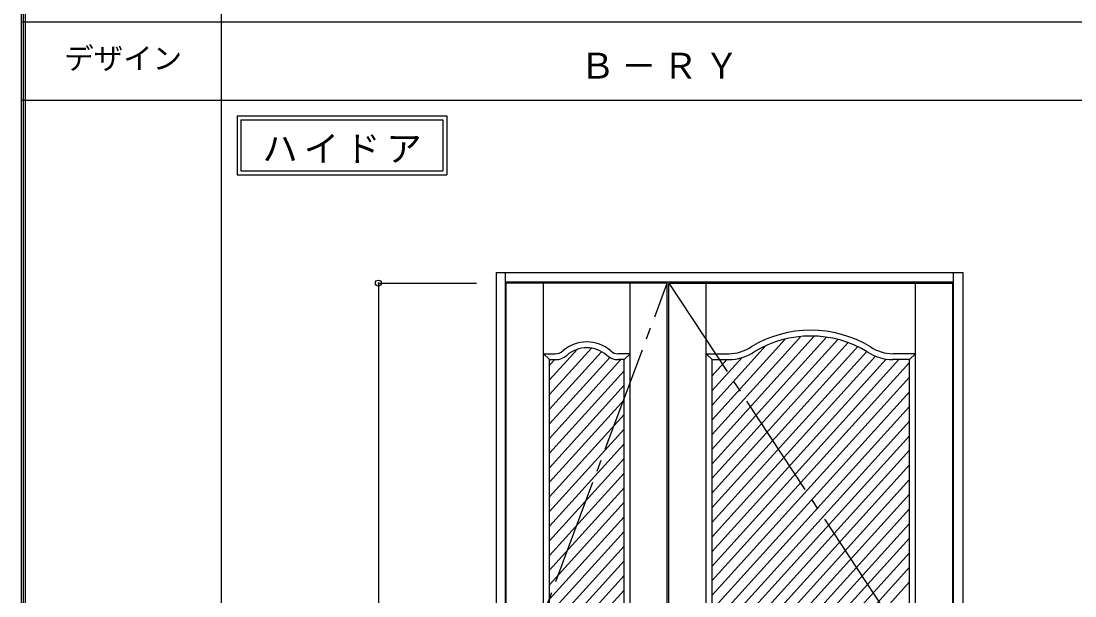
# Model space of a CAD drawing. Units: millimetres, scale not verified. Extents: x -6000 to 5700, y -4307 to 4175.
# Drawn here: x -6000 to -3316, y -1278 to 186 of the extents above; entities that cross this region are included whole.
import ezdxf
from ezdxf.enums import TextEntityAlignment as Align

# ---------------------------------------------------------------- set-up
doc = ezdxf.new("R2010")
doc.units = ezdxf.units.MM
doc.header["$LTSCALE"] = 30
doc.header["$PDMODE"] = 32
doc.header["$PDSIZE"] = 15
doc.linetypes.add('CHAIN2', pattern=[12, 9, -1, 1, -1])
for name, color, linetype in [('0-2_扉', 7, 'Continuous'), ('0-4_枠', 3, 'Continuous'), ('0-7', 7, 'CHAIN2'), ('0-A_文字', 7, 'Continuous'), ('0-B_寸法', 7, 'Continuous'), ('0-C_ハッチ', 4, 'Continuous'), ('F-1_枠', 6, 'Continuous'), ('F-A_文字', 7, 'Continuous')]:
    doc.layers.add(name, color=color, linetype=linetype)
doc.styles.add('ＭＳ ゴシック', font='')
doc.styles.get('ＭＳ ゴシック').set_extended_font_data('MS Gothic')

msp = doc.modelspace()

# ---------------------------------------------------------------- linework, layer by layer
at = {"layer": '0-2_扉'}
for p, q in [((-4354, -481.25), (-4764, -481.25)), ((-4764, -2676.25), (-4764, -481.25)), ((-4669, -2676.25), (-4669, -481.25)), ((-4449, -2676.25), (-4449, -481.25)), ((-4354, -2676.25), (-4354, -481.25)), ((-4350, -481.25), (-3627, -481.25)), ((-4350, -2676.25), (-4350, -481.25)), ((-4255, -1714.34), (-4255, -481.25)), ((-3722, -2476.25), (-3722, -481.25)), ((-3627, -2676.25), (-3627, -481.25)), ((-4654, -676.25), (-4669, -661.25)), ((-4669, -661.25), (-4639.5, -661.25)), ((-4449, -661.25), (-4478.5, -661.25)), ((-4464, -676.25), (-4449, -661.25)), ((-4240, -676.25), (-4255, -661.25)), ((-4255, -661.25), (-4197.5, -661.25)), ((-3722, -661.25), (-3779.5, -661.25)), ((-3737, -676.25), (-3722, -661.25)), ((-4654, -676.25), (-4639.5, -676.25)), ((-4654, -1861.25), (-4654, -676.25)), ((-4464, -676.25), (-4478.5, -676.25)), ((-4464, -1861.25), (-4464, -676.25)), ((-4240, -676.25), (-4197.5, -676.25)), ((-4240, -1707.79), (-4240, -676.25)), ((-3737, -676.25), (-3779.5, -676.25)), ((-4464.19, -799.25), (-4464, -799.25)), ((-4239.81, -799.25), (-4240, -799.25)), ((-4239.81, -799.25), (-4240, -799.25))]:
    msp.add_line(p, q, dxfattribs=at)
msp.add_lwpolyline([(-4240, -1861.25), (-3737, -1861.25), (-3737, -676.25)], dxfattribs=at)
for centre, radius, start, end in [((-3988.5, -896.25), 295, 58.96133, 121.03607), ((-3988.5, -896.25), 280, 59.05447, 120.94269), ((-4559, -724.25), 93, 49.12112, 130.87888), ((-4197.5, -561.25), 100, 270, 304.68269), ((-3779.5, -561.25), 100, 235.32419, 270), ((-4639.5, -631.25), 30, 270, 310.87888), ((-4639.5, -631.25), 45, 270, 310.87888), ((-4559, -724.25), 78, 49.12112, 130.87888), ((-4478.5, -631.25), 45, 229.12112, 270), ((-4478.5, -631.25), 30, 229.12112, 270), ((-4197.5, -561.25), 115, 270, 304.43433), ((-3779.5, -561.25), 115, 235.57191, 269.99998)]:
    msp.add_arc(centre, radius, start, end, dxfattribs=at)
at = {"layer": '0-4_枠'}
for p, q in [((-4790, -454.25), (-4790, -2701.25)), ((-4790, -454.25), (-3601, -454.25)), ((-4766, -2701.25), (-4766, -454.25)), ((-3625, -2701.25), (-3625, -454.25)), ((-3601, -454.25), (-3601, -2701.25)), ((-4766, -478.25), (-3625, -478.25))]:
    msp.add_line(p, q, dxfattribs=at)
at = {"layer": '0-7'}
for points in [[(-4354, -2676.25), (-4764, -1578.75), (-4354, -481.25)], [(-4350, -481.25), (-3627, -1578.75), (-4350, -2676.25)]]:
    msp.add_lwpolyline(points, dxfattribs=at)
at = {"layer": '0-A_文字'}
for p, q in [((-5450, -55.5), (-5450, -205.5)), ((-5440, -65.5), (-4925.67, -65.5)), ((-4925.67, -65.5), (-4925.67, -195.5)), ((-5450, -205.5), (-4915.67, -205.5))]:
    msp.add_line(p, q, dxfattribs=at)
for points in [[(-5450, -55.5), (-4915.67, -55.5), (-4915.67, -205.5)], [(-5440, -65.5), (-5440, -195.5), (-4925.67, -195.5)]]:
    msp.add_lwpolyline(points, dxfattribs=at)
at = {"layer": '0-B_寸法', "color": 4}
for q in [(-5090, -2676.25), (-4840, -481.25)]:
    msp.add_line((-5090, -481.25), q, dxfattribs=at)
at = {"layer": '0-B_寸法'}
msp.add_point((-5090, -481.25), dxfattribs=at)
at = {"layer": '0-C_ハッチ'}
for p, q in [((-3979.57, -616.39), (-4240, -903.95)), ((-4014.24, -617.44), (-4240, -866.71)), ((-3948.34, -619.15), (-4240, -941.19)), ((-4053.92, -624), (-4240, -829.47)), ((-3919.75, -624.82), (-4240, -978.43)), ((-3893.35, -632.91), (-4240, -1015.68)), ((-4102.66, -640.58), (-4240, -792.22)), ((-3868.85, -643.1), (-4240, -1052.92)), ((-4547.1, -647.16), (-4654, -765.2)), ((-4583.61, -650.23), (-4654, -727.96)), ((-4521.33, -655.95), (-4654, -802.44)), ((-4500.69, -670.4), (-4654, -839.68)), ((-3846.06, -655.19), (-4240, -1090.16)), ((-3823.49, -667.51), (-4240, -1127.4)), ((-4640.27, -675.55), (-4654, -690.71)), ((-4472.26, -676.25), (-4654, -876.92)), ((-4164.25, -671.34), (-4240, -754.98)), ((-3796.53, -674.98), (-4240, -1164.65)), ((-4202.43, -676.25), (-4240, -717.74)), ((-3763.95, -676.25), (-4240, -1201.89)), ((-3737, -683.74), (-4240, -1239.13)), ((-4464, -704.38), (-4654, -914.17)), ((-3737, -720.98), (-4240, -1276.37)), ((-4464, -741.62), (-4654, -951.41)), ((-3737, -758.22), (-4240, -1313.62)), ((-4464, -778.86), (-4654, -988.65)), ((-3737, -795.46), (-4240, -1350.86)), ((-4464, -816.1), (-4654, -1025.89)), ((-4464, -853.34), (-4654, -1063.14)), ((-3737, -832.7), (-4240, -1388.1)), ((-3737, -869.95), (-4240, -1425.34)), ((-4464, -890.59), (-4654, -1100.38)), ((-3737, -907.19), (-4240, -1462.58)), ((-4464, -927.83), (-4654, -1137.62)), ((-4464, -965.07), (-4654, -1174.86)), ((-3737, -944.43), (-4240, -1499.83)), ((-3737, -981.67), (-4218.8, -1513.66)), ((-4464, -1002.31), (-4654, -1212.11)), ((-3737, -1018.92), (-4191.13, -1520.35)), ((-4464, -1039.56), (-4654, -1249.35)), ((-3737, -1056.16), (-4240, -1611.55)), ((-4464, -1076.8), (-4654, -1286.59)), ((-3737, -1093.4), (-4240, -1648.8)), ((-4464, -1114.04), (-4654, -1323.83)), ((-4464, -1151.28), (-4654, -1361.07)), ((-3737, -1130.64), (-4240, -1686.04)), ((-3737, -1167.89), (-4219.63, -1700.79)), ((-4464, -1188.53), (-4654, -1398.32)), ((-3737, -1205.13), (-4187.22, -1702.24)), ((-4464, -1225.77), (-4654, -1435.56)), ((-3737, -1242.37), (-4240, -1797.77)), ((-4464, -1263.01), (-4654, -1472.8))]:
    msp.add_line(p, q, dxfattribs=at)
at = {"layer": 'F-1_枠'}
for p, q in [((-6000, 4175), (-6000, -4205)), ((-5995, 4175), (-5995, -4205)), ((-5990, 4175), (-5990, -4205)), ((-5490, 4175), (-5490, -3790)), ((-6000, 184.5), (5700, 184.5)), ((-6000, -15.5), (5700, -15.5))]:
    msp.add_line(p, q, dxfattribs=at)

# ---------------------------------------------------------------- texts
at = {"layer": '0-A_文字', "char_height": 65.98, "attachment_point": 7, "style": 'ＭＳ ゴシック'}
for s, insert in [('\\T1.17;Ｂ－ＲＹ', (-4576.7, 39.5)), ('\\T1.17;ハイドア', (-5385.34, -175.5))]:
    msp.add_mtext(s, dxfattribs=dict(at, insert=insert))
at = {"layer": 'F-A_文字', "style": 'ＭＳ ゴシック'}
msp.add_text('デザイン', height=54.99, dxfattribs=at).set_placement((-5890, 47), align=Align.BOTTOM_LEFT)

doc.saveas('drawing.dxf')
